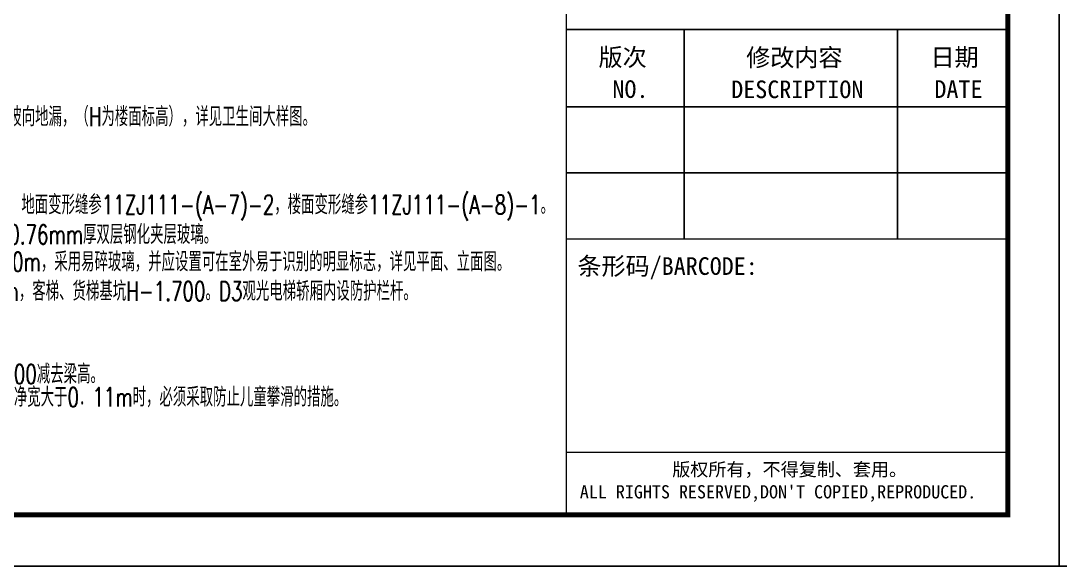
# Model space of a CAD drawing. Extents: x -737978 to 768813, y -372247 to 1140308.
# Drawn here: x -92422 to -62044, y -159911 to -143965 of the extents above; entities that cross this region are included whole.
import ezdxf
from ezdxf.enums import TextEntityAlignment as Align

# ---------------------------------------------------------------- set-up
doc = ezdxf.new("R2010")
doc.units = 0
doc.header["$LTSCALE"] = 10
doc.header["$MEASUREMENT"] = 0
doc.layers.get('0').update_dxf_attribs({"linetype": 'CONTINUOUS'})
for name, color, linetype in [('0-修改', 6, 'CONTINUOUS'), ('PUB_TEXT', 7, 'CONTINUOUS'), ('PUB_TITLE', 4, 'CONTINUOUS')]:
    doc.layers.add(name, color=color, linetype=linetype)
doc.styles.add('-宋体', font='', dxfattribs={"width": 0.8})
doc.styles.add('HZTXT', font='TXT', dxfattribs={"bigfont": 'HZTXT'})
doc.styles.get('-宋体').set_extended_font_data('SimSun')

# ---------------------------------------------------------------- blocks, each defined once
blk = doc.blocks.new('TQ1')
at = {"layer": 'PUB_TITLE'}
for p, q in [((-48255, -411855), (-48255, -414705)), ((-45355, -411855), (-45355, -414705)), ((-49855, -412905), (-43855, -412905)), ((-49855, -413805), (-43855, -413805))]:
    blk.add_line(p, q, dxfattribs=at)
at = {"layer": 'PUB_TITLE', "const_width": 20}
for points in [[(-49855, -378414), (-49855, -418455)], [(-49855, -411855), (-43855, -411855)], [(-49855, -414705), (-43855, -414705)], [(-49855, -417605), (-43855, -417605)]]:
    blk.add_lwpolyline(points, dxfattribs=at)
at = {"layer": 'PUB_TITLE', "style": '-宋体'}
for s, p in [('版次', (-49090, -412352)), ('修改内容', (-46756, -412356)), ('日期', (-44579, -412352)), ('NO.', (-48984, -412786)), ('DESCRIPTION', (-46716, -412789)), ('DATE', (-44526, -412786))]:
    blk.add_text(s, height=240, dxfattribs=at).set_placement(p, align=Align.CENTER)
for s, height, p in [('条形码/BARCODE:', 240, (-49705, -415192)), ('版权所有，不得复制、套用。', 180, (-48416, -417927)), ("ALL RIGHTS RESERVED,DON'T COPIED,REPRODUCED.", 180, (-49672, -418231))]:
    blk.add_text(s, height=height, dxfattribs=at).set_placement(p)
blk = doc.blocks.new('A$C57480499')
at = {"layer": 'PUB_TEXT', "style": 'HZTXT', "width": 0.7}
for s, p in [('8、除注明外，卫生间楼地面标高均为H-0.05；卫生间前室楼面标高均均为H-0.03。以i=1%%%坡向地漏，（H为楼面标高），详见卫生间大样图。', (766, 6642)), ('11、外墙变形缝参11ZJ111-(A-2)-26，内墙及顶棚变形缝参11ZJ111-(A-4)-9，地面变形缝参11ZJ111-(A-7)-2，楼面变形缝参11ZJ111-(A-8)-1。', (767, 4070)), (' 12、人行安全出入口处除了2个主出入口的钢结构雨蓬外，其他地方设置外挑1.2m钢构玻璃雨蓬，0.76mm厚双层钢化夹层玻璃。', (540, 3199)), (' 13、消防救援窗口的净宽均不小于1.0mX1.0m，下沿距室内地面不大于1．2m，间距不大于20m，采用易碎玻璃，并应设置可在室外易于识别的明显标志，详见平面、立面图。', (540, 2401)), (' 14、电梯层门客梯(洞口1100X2200),货梯(洞口1700X2200)的耐火极限不应低于1.00h，客梯、货梯基坑H-1.700。D3观光电梯轿厢内设防护栏杆。', (540, 1541)), ('17、楼层之间竖向的门窗洞口间距都为800mm，间距不够的，在楼面沿外墙做返边，返边高度为800减去梁高。', (771, -881)), ('18、公共建筑，当楼梯井净宽大于0．2m时，必须采取防止少年儿童坠落的措施；住宅建筑，楼梯井净宽大于0．11m时，必须采取防止儿童攀滑的措施。', (771, -1555))]:
    blk.add_text(s, height=560, dxfattribs=at).set_placement(p)

msp = doc.modelspace()

# ---------------------------------------------------------------- linework, layer by layer
at = {"layer": 'PUB_TITLE'}
for points in [[(-219725.1, -159910.6), (-62075.1, -159910.6), (-62075.1, -70810.6), (-219725.1, -70810.6)], [(-62075.1, -159910.6), (95574.9, -159910.6), (95574.9, -70810.6), (-62075.1, -70810.6)]]:
    msp.add_lwpolyline(points, close=True, dxfattribs=at)
at = {"layer": 'PUB_TITLE', "const_width": 150}
msp.add_lwpolyline([(-215975.1, -158410.6), (-63575.1, -158410.6), (-63575.1, -72310.6), (-215975.1, -72310.6)], close=True, dxfattribs=at)

# ---------------------------------------------------------------- block references
at = {"xscale": 2.15028113370122, "yscale": 2.15028113370122, "zscale": 2.15028113370122}
msp.add_blockref('TQ1', (30724.9, 741385.6), dxfattribs=at)
at = {"layer": '0-修改'}
msp.add_blockref('A$C57480499', (-111316.6, -153690.4), dxfattribs=at)

doc.saveas('drawing.dxf')
